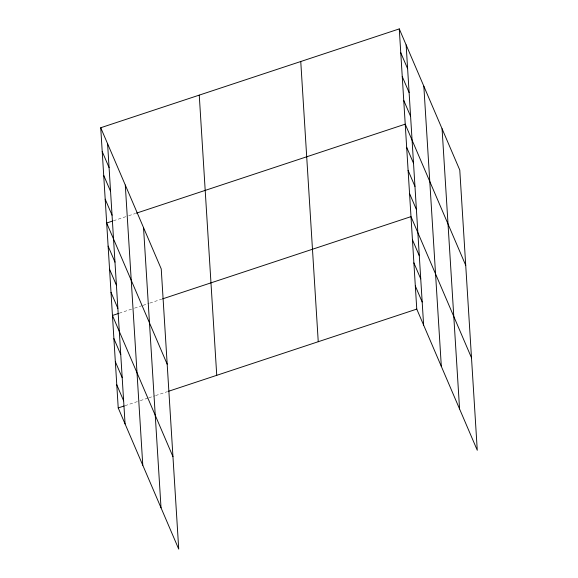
<?xml version="1.0" encoding="UTF-8"?>
<svg xmlns="http://www.w3.org/2000/svg" width="578" height="578" viewBox="0 0 578 578"><rect width="100%" height="100%" fill="white"/><g stroke="black" fill="none" stroke-linecap="round" stroke-linejoin="round"><path stroke-width="0.43" stroke-dasharray="2.89 2.17" d="M113.476 220.76L127.911 215.977M128.764 215.695L135.555 213.448M119.249 313.225L133.684 308.442M134.537 308.161L142.181 305.632M143.026 305.35L148.972 303.385M149.825 303.103L161.71 299.166M125.021 405.691L139.457 400.908M140.309 400.633L147.954 398.098M148.799 397.816L154.745 395.851M155.598 395.569L167.483 391.631"/><path stroke-width="0.87" d="M100.731 127.738L161.233 268.9L178.725 549.1L118.223 407.938L100.731 127.738L399.275 28.9L459.777 170.062L477.269 450.262L416.767 309.1L399.275 28.9M112.623 221.042L106.677 223.007L167.179 364.169M136.408 213.166L405.221 124.169L465.724 265.331M118.396 313.507L112.45 315.472L172.952 456.634M162.562 298.884L410.994 216.634L471.496 357.796M118.223 407.938L124.169 405.973M168.335 391.349L416.767 309.1M400.764 52.721L407.62 68.717M402.245 76.534L409.101 92.531M403.733 100.355L410.59 116.351M406.666 147.289L413.523 163.285M408.104 170.402L414.961 186.398M409.549 193.522L416.406 209.518M412.439 239.754L419.296 255.751M413.877 262.867L420.733 278.863M415.322 285.987L422.178 301.983M102.219 151.552L109.076 167.555M103.708 175.372L110.564 191.369M105.196 199.193L112.053 215.189M108.122 246.127L114.979 262.123M109.567 269.24L116.424 285.236M111.012 292.36L117.869 308.356M113.895 338.592L120.751 354.589M115.34 361.705L122.196 377.701M116.785 384.825L123.641 400.821M442.069 128.757L459.568 408.957M423.833 86.201L441.325 366.401M406.132 44.896L423.623 325.103M300.755 61.514L318.247 341.721M199.251 95.124L216.743 375.324M143.532 227.595L161.024 507.795M125.289 185.039L142.788 465.239M107.587 143.734L125.079 423.941"/></g></svg>
